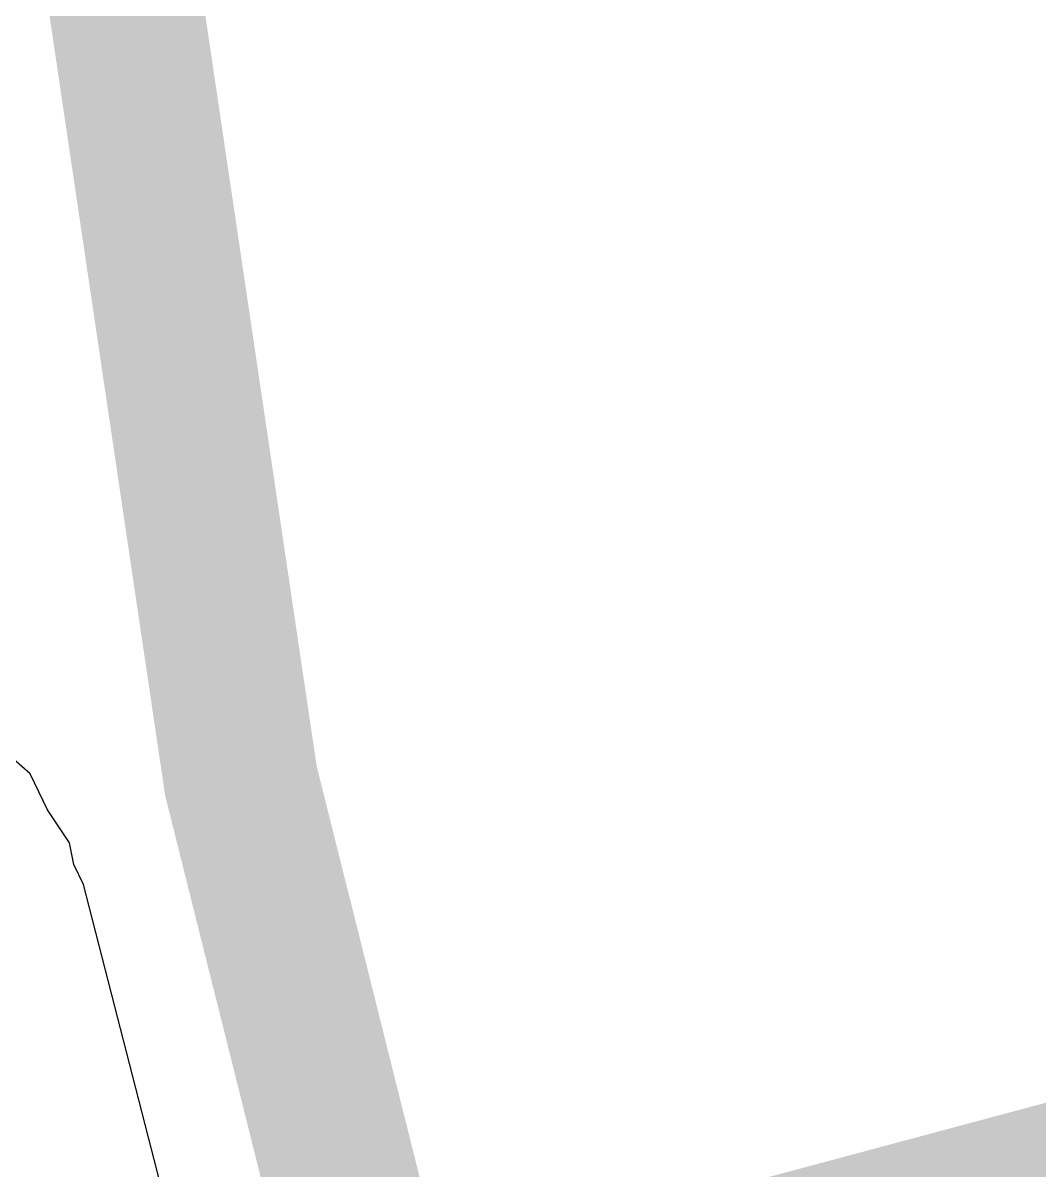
# Model space of a CAD drawing. Header units: inches. Extents: x -18 to 217, y -14 to 159.
# Drawn here: x 20.74 to 22.412, y 15.901 to 17.787 of the extents above; entities that cross this region are included whole.
import ezdxf

# ---------------------------------------------------------------- set-up
doc = ezdxf.new("R2010")
doc.units = ezdxf.units.IN
for name, color, linetype in [('Bottom Layer', 5, 'Continuous'), ('Dimension', 6, 'Continuous'), ('Fabrication', 76, 'Continuous'), ('Mechanical 4', 56, 'Continuous'), ('Top Overlay', 2, 'Continuous')]:
    doc.layers.add(name, color=color, linetype=linetype)

msp = doc.modelspace()

# ---------------------------------------------------------------- linework, layer by layer
at = {"layer": 'Bottom Layer'}
for p, q in [((20.7516, 16.5521), (20.7244, 16.5764)), ((20.78, 16.4932), (20.7516, 16.5521)), ((20.8163, 16.4388), (20.78, 16.4932)), ((20.8235, 16.4029), (20.8163, 16.4388)), ((20.8393, 16.37), (20.8235, 16.4029)), ((21.0834, 15.4241), (20.8393, 16.37))]:
    msp.add_line(p, q, dxfattribs=at)
at = {"layer": 'Dimension', "const_width": 0.254}
for points in [[(58.31, 19.467, 1), (13.31, 19.467, 1)], [(54.5603, 19.4669, 1), (17.0603, 19.4669, 1)]]:
    msp.add_lwpolyline(points, format="xyb", close=True, dxfattribs=at)
msp.add_lwpolyline([(11.0305, 12.8273), (59.3268, 25.7683)], dxfattribs=at)
at = {"layer": 'Fabrication', "const_width": 0.0127}
for points in [[(53.1935, 31.3327, -1.1671), (15.6751, 13.587)], [(53.1935, 31.3327, -1.1671), (15.6751, 13.587)], [(53.1935, 31.3327, -1.1671), (15.6751, 13.587)], [(53.1935, 31.3327, -1.1671), (15.6751, 13.587)], [(54.5111, 31.1383, -1.205705), (14.1774, 15.55)], [(54.5111, 31.1383, -1.205705), (14.1774, 15.55)], [(46.0676, 30.4948, -1.250986), (21.846, 14.0738)], [(46.0676, 30.4948, -1.250986), (21.846, 14.0738)], [(46.0676, 30.4948, -1.250986), (21.846, 14.0738)], [(46.0676, 30.4948, -1.250986), (21.846, 14.0738)], [(44.8304, 30.2569, -1.342703), (22.3943, 15.55)]]:
    msp.add_lwpolyline(points, format="xyb", dxfattribs=at)
at = {"layer": 'Mechanical 4', "const_width": 0.0127}
for points in [[(50.811, 19.55, 1), (20.811, 19.55, 1)], [(50.811, 19.55, 1), (20.811, 19.55, 1)], [(50.811, 19.55, 1), (20.811, 19.55, 1)], [(50.811, 19.55, 1), (20.811, 19.55, 1)], [(50.8248, 19.5385, 1), (20.8248, 19.5385, 1)], [(50.8248, 19.5385, 1), (20.8248, 19.5385, 1)], [(50.8248, 19.5385, 1), (20.8248, 19.5385, 1)], [(50.8248, 19.5385, 1), (20.8248, 19.5385, 1)]]:
    msp.add_lwpolyline(points, format="xyb", close=True, dxfattribs=at)
at = {"layer": 'Top Overlay', "const_width": 0.254}
msp.add_lwpolyline([(50.8104, 19.4669, 1), (20.8103, 19.4669, 1)], format="xyb", close=True, dxfattribs=at)

doc.saveas('drawing.dxf')
